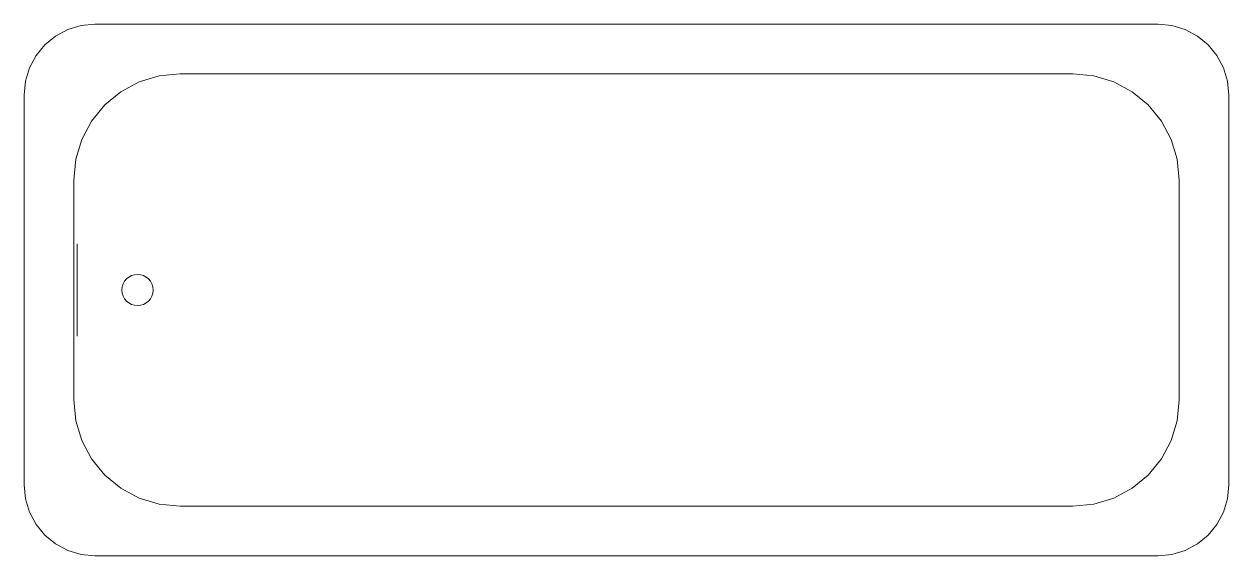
# Model space of a CAD drawing. Header units: millimetres. Extents: x 0 to 1700, y 0 to 750.
import ezdxf

# ---------------------------------------------------------------- set-up
doc = ezdxf.new("R2010")
doc.units = ezdxf.units.MM
doc.layers.add('P-FIXT', color=7, linetype='Continuous', lineweight=20, true_color=0x477783)

# ---------------------------------------------------------------- blocks, each defined once
blk = doc.blocks.new('206_PLUMBING_HVAC_SYMBOLS_BATH_PLAN')
at = {"layer": 'P-FIXT'}
for points in [[(1600, 0), (1619.5, 1.9), (1638.3, 7.6), (1655.6, 16.9), (1670.7, 29.3), (1683.1, 44.4), (1692.4, 61.7), (1698.1, 80.5), (1700, 100), (1700, 650), (1698.1, 669.5), (1692.4, 688.3), (1683.1, 705.6), (1670.7, 720.7), (1655.6, 733.1), (1638.3, 742.4), (1619.5, 748.1), (1600, 750), (100, 750), (80.5, 748.1), (61.7, 742.4), (44.4, 733.1), (29.3, 720.7), (16.9, 705.6), (7.6, 688.3), (1.9, 669.5), (0, 650), (0, 100), (1.9, 80.5), (7.6, 61.7), (16.9, 44.4), (29.3, 29.3), (44.4, 16.9), (61.7, 7.6), (80.5, 1.9), (100, 0)], [(1480, 70), (1509.3, 72.9), (1537.4, 81.4), (1563.3, 95.3), (1586.1, 113.9), (1604.7, 136.7), (1618.6, 162.6), (1627.1, 190.7), (1630, 220), (1630, 530), (1627.1, 559.3), (1618.6, 587.4), (1604.7, 613.3), (1586.1, 636.1), (1563.3, 654.7), (1537.4, 668.6), (1509.3, 677.1), (1480, 680), (220, 680), (190.7, 677.1), (162.6, 668.6), (136.7, 654.7), (113.9, 636.1), (95.3, 613.3), (81.4, 587.4), (72.9, 559.3), (70, 530), (70, 220), (72.9, 190.7), (81.4, 162.6), (95.3, 136.7), (113.9, 113.9), (136.7, 95.3), (162.6, 81.4), (190.7, 72.9), (220, 70)]]:
    blk.add_lwpolyline(points, close=True, dxfattribs=at)
blk.add_lwpolyline([(75, 310), (75, 440)], dxfattribs=at)
blk.add_circle((160, 375), 22, dxfattribs=at)

msp = doc.modelspace()

# ---------------------------------------------------------------- block references
msp.add_blockref('206_PLUMBING_HVAC_SYMBOLS_BATH_PLAN', (0, 0))

doc.saveas('drawing.dxf')
